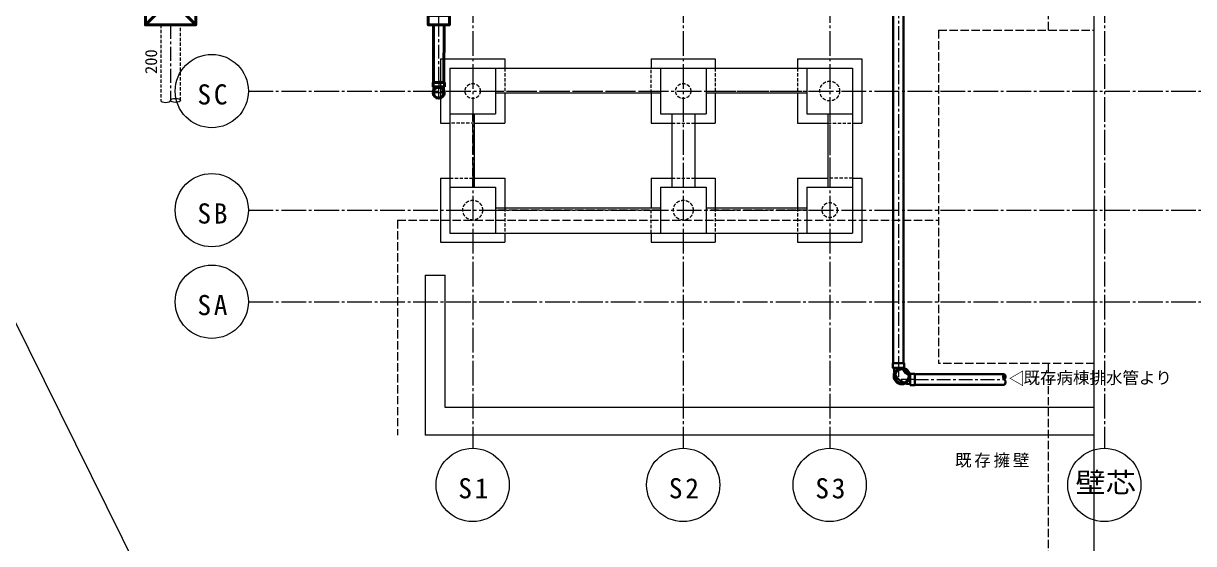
# Model space of a CAD drawing. Units: millimetres at full size. Extents: x -12803 to 120774, y -9413 to 101127.
# Drawn here: x 20602 to 33385, y -549 to 5130 of the extents above; entities that cross this region are included whole.
import ezdxf
from ezdxf.enums import TextEntityAlignment as Align

# ---------------------------------------------------------------- set-up
doc = ezdxf.new("R2010")
doc.units = ezdxf.units.MM
doc.header["$LTSCALE"] = 30
for name, pattern in [('CHAIN1', [8, 5, -1, 1, -1]), ('CHAIN2', [12, 9, -1, 1, -1]), ('DASHED1', [1.8, 1.2, -0.6]), ('DASHED3', [4, 3, -1])]:
    doc.linetypes.add(name, pattern=pattern)
for name, color, linetype, lineweight in [('0-1_1-2', 7, 'Continuous', 15), ('0-8_1-9', 7, 'Continuous', 15), ('0-9_1-1', 7, 'CHAIN2', 15), ('9-C_配管－排水１：塩ビ製小口径マス（ＶＰ）', 2, 'Continuous', 30), ('9-D_無題14', 5, 'Continuous', 40)]:
    doc.layers.add(name, color=color, linetype=linetype, lineweight=lineweight)
doc.styles.add('ＭＳ ゴシック', font='')
doc.styles.get('ＭＳ ゴシック').set_extended_font_data('MS Gothic')

msp = doc.modelspace()

# ---------------------------------------------------------------- linework, layer by layer
at = {"layer": '0-1_1-2'}
for p, q in [((25160, 4741.26), (25160, 4041.26)), ((25160, 4741.26), (25860, 4741.26)), ((25860, 4741.26), (25860, 4641.26)), ((27460, 4741.26), (28160, 4741.26)), ((27460, 4741.26), (27460, 4641.26)), ((28160, 4741.26), (28160, 4641.26)), ((29060, 4741.26), (29060, 4641.26)), ((25260, 4641.26), (25260, 2841.26)), ((25260, 4641.26), (29660, 4641.26)), ((25760, 4641.26), (25760, 4141.26)), ((27560, 4641.26), (27560, 4141.26)), ((28060, 4641.26), (28060, 4141.26)), ((29160, 4641.26), (29160, 4141.26)), ((29660, 4641.26), (29660, 2841.26)), ((25760, 4371.26), (27560, 4371.26)), ((25860, 4371.26), (25860, 4041.26)), ((27460, 4371.26), (27460, 4041.26)), ((28060, 4371.26), (29160, 4371.26)), ((28160, 4371.26), (28160, 4041.26)), ((29060, 4371.26), (29060, 4041.26)), ((25260, 4141.26), (25760, 4141.26)), ((25530, 3341.26), (25530, 4141.26)), ((27560, 4141.26), (28060, 4141.26)), ((27685, 4141.26), (27685, 3341.26)), ((27935, 4141.26), (27935, 3341.26)), ((29160, 4141.26), (29660, 4141.26)), ((29390, 4141.26), (29390, 3341.26)), ((25160, 4041.26), (25260, 4041.26)), ((25530, 4041.26), (25860, 4041.26)), ((27460, 4041.26), (27685, 4041.26)), ((27935, 4041.26), (28160, 4041.26)), ((29060, 4041.26), (29390, 4041.26)), ((29660, 4041.26), (29760, 4041.26)), ((25160, 3441.26), (25260, 3441.26)), ((25530, 3441.26), (25860, 3441.26)), ((25860, 3441.26), (25860, 3111.26)), ((27460, 3441.26), (27460, 3111.26)), ((27460, 3441.26), (27685, 3441.26)), ((27560, 3341.26), (28060, 3341.26)), ((27560, 3341.26), (27560, 2841.26)), ((27935, 3441.26), (28160, 3441.26)), ((28060, 3341.26), (28060, 2841.26)), ((28160, 3441.26), (28160, 3111.26)), ((29060, 3441.26), (29390, 3441.26)), ((29060, 3441.26), (29060, 3111.26)), ((29160, 3341.26), (29160, 2841.26)), ((29160, 3341.26), (29660, 3341.26)), ((29660, 3441.26), (29760, 3441.26)), ((29760, 3441.26), (29760, 2741.26)), ((27560, 3111.26), (25760, 3111.26)), ((29160, 3111.26), (28060, 3111.26)), ((25260, 2841.26), (29660, 2841.26)), ((25860, 2841.26), (25860, 2741.26)), ((27460, 2841.26), (27460, 2741.26)), ((28160, 2841.26), (28160, 2741.26)), ((29060, 2841.26), (29060, 2741.26)), ((27460, 2741.26), (28160, 2741.26)), ((29060, 2741.26), (29760, 2741.26))]:
    msp.add_line(p, q, dxfattribs=at)
at = {"layer": '0-1_1-2', "linetype": 'DASHED1'}
for p, q in [((25860, 4641.26), (25860, 4371.26)), ((27460, 4371.26), (27460, 4641.26)), ((28160, 4641.26), (28160, 4371.26)), ((29060, 4641.26), (29060, 4371.26)), ((25530, 4041.26), (25260, 4041.26)), ((27685, 4041.26), (27935, 4041.26)), ((29390, 4041.26), (29660, 4041.26)), ((25260, 3441.26), (25530, 3441.26)), ((27685, 3441.26), (27935, 3441.26)), ((29660, 3441.26), (29390, 3441.26)), ((25860, 3111.26), (25860, 2841.26)), ((27460, 2841.26), (27460, 3111.26)), ((28160, 3111.26), (28160, 2841.26)), ((29060, 3111.26), (29060, 2841.26))]:
    msp.add_line(p, q, dxfattribs=at)
at = {"layer": '0-1_1-2', "linetype": 'DASHED3'}
for p, q in [((25760, 4391.26), (27560, 4391.26)), ((28060, 4391.26), (29160, 4391.26)), ((25510, 3341.26), (25510, 4141.26)), ((29410, 4141.26), (29410, 3341.26)), ((27560, 3091.26), (25760, 3091.26)), ((29160, 3091.26), (28060, 3091.26))]:
    msp.add_line(p, q, dxfattribs=at)
at = {"layer": '0-1_1-2'}
for points in [[(29060, 4741.26), (29760, 4741.26), (29760, 4041.26)], [(25160, 3441.26), (25160, 2741.26), (25860, 2741.26)], [(25260, 3341.26), (25760, 3341.26), (25760, 2841.26)]]:
    msp.add_lwpolyline(points, dxfattribs=at)
at = {"layer": '0-1_1-2', "linetype": 'DASHED1'}
for centre, radius in [((29410, 4391.26), 108.15), ((25510, 4391.26), 82.6), ((27810, 4391.26), 82.6), ((25510, 3091.26), 108.15), ((27810, 3091.26), 108.15), ((29410, 3091.26), 82.6)]:
    msp.add_circle(centre, radius, dxfattribs=at)
at = {"layer": '0-8_1-9', "linetype": 'DASHED3'}
for p, q in [((31800, 5056.26), (31800, 10311.26)), ((30600, 5056.26), (30600, 1416.26)), ((30600, 5056.26), (32300, 5056.26)), ((24690, 2981.26), (24690, 636.26)), ((24690, 2981.26), (30600, 2981.26)), ((32300, 1416.26), (30600, 1416.26)), ((31800, -3958.74), (31800, 1416.26))]:
    msp.add_line(p, q, dxfattribs=at)
at = {"layer": '0-8_1-9'}
for p, q in [((18939, 5036.26), (22938, -3018.74)), ((24990, 2381.26), (24990, 636.26)), ((24990, 2381.26), (25210, 2381.26)), ((25210, 936.26), (25210, 2381.26)), ((32300, 936.26), (25210, 936.26)), ((32300, 636.26), (24990, 636.26))]:
    msp.add_line(p, q, dxfattribs=at)
msp.add_lwpolyline([(32300, -3558.74), (32300, 9711.26), (35310, 9711.26), (35310, 10441.26), (35510, 10441.26), (35510, 10041.26), (35710, 10041.26), (35710, 10441.26), (35910, 10441.26), (35910, 10041.26), (37742.09, 10041.26)], dxfattribs=at)
at = {"layer": '0-9_1-1'}
for p, q in [((25510, 14046.26), (25510, 491.26)), ((27810, 14046.26), (27810, 491.26)), ((29410, 14046.26), (29410, 491.26)), ((32410, 14046.26), (32410, 491.26)), ((23060, 4391.26), (39710, 4391.26)), ((23060, 3091.26), (39710, 3091.26)), ((23060, 2091.26), (39710, 2091.26))]:
    msp.add_line(p, q, dxfattribs=at)
at = {"layer": '0-9_1-1', "linetype": 'Continuous'}
for centre in [(22660, 4391.26), (22660, 3091.26), (22660, 2091.26), (25510, 91.26), (27810, 91.26), (29410, 91.26), (32410, 91.26)]:
    msp.add_circle(centre, 400, dxfattribs=at)
at = {"layer": '9-C_配管－排水１：塩ビ製小口径マス（ＶＰ）'}
for p, q in [((30103.86, 9658.03), (30103.86, 1420.8)), ((30217.86, 1420.8), (30217.86, 9658.03)), ((31317.54, 1299.8), (30338.86, 1299.8)), ((30338.86, 1185.8), (31317.54, 1185.8))]:
    msp.add_line(p, q, dxfattribs=at)
at = {"layer": '9-C_配管－排水１：塩ビ製小口径マス（ＶＰ）', "color": 7, "linetype": 'CHAIN1', "lineweight": 15}
for p, q in [((30160.86, 9658.03), (30160.86, 1420.8)), ((30160.86, 1420.8), (30160.86, 1242.8)), ((30338.86, 1242.8), (30160.86, 1242.8)), ((30338.86, 1242.8), (31317.54, 1242.8))]:
    msp.add_line(p, q, dxfattribs=at)
at = {"layer": '9-C_配管－排水１：塩ビ製小口径マス（ＶＰ）'}
for points in [[(30222.86, 1370.8), (30222.86, 1420.8), (30098.86, 1420.8), (30098.86, 1370.8)], [(30288.86, 1180.8), (30338.86, 1180.8), (30338.86, 1304.8), (30288.86, 1304.8)]]:
    msp.add_lwpolyline(points, close=True, dxfattribs=at)
for radius in [89, 75]:
    msp.add_circle((30197.86, 1279.8), radius, dxfattribs=at)
for radius in [178, 78]:
    msp.add_arc((30288.86, 1370.8), radius, 180, 270, dxfattribs=at)
msp.add_ellipse((31317.54, 1271.3), major_axis=(0, 28.5), ratio=0.4, dxfattribs=at)
msp.add_ellipse((31317.54, 1214.3), major_axis=(0, -28.5), ratio=0.4, start_param=6.28318531, end_param=9.42477796, dxfattribs=at)
at = {"layer": '9-D_無題14'}
for p, q in [((21935.21, 5662.57), (22485.21, 5112.57)), ((22485.21, 5662.57), (21935.21, 5112.57)), ((25083.77, 5112.88), (25081.65, 4506.37)), ((25195.65, 4505.97), (25197.77, 5112.48)), ((25200.65, 4486.13), (25076.65, 4486.13)), ((25076.65, 4486.13), (25076.65, 4436.13)), ((25081.65, 4506.17), (25081.65, 4486.13)), ((25195.65, 4486.13), (25195.65, 4506.17)), ((25200.65, 4486.13), (25200.65, 4436.13)), ((25085.65, 4436.13), (25085.65, 4406.3)), ((25191.65, 4436.13), (25191.65, 4406.3))]:
    msp.add_line(p, q, dxfattribs=at)
at = {"layer": '9-D_無題14', "color": 7, "linetype": 'CHAIN1', "lineweight": 15}
for p, q in [((25140.77, 5112.57), (25140.77, 5387.57)), ((22210.21, 5112.57), (22210.21, 4289.54)), ((25138.65, 4506.17), (25140.77, 5112.68)), ((25138.65, 4506.17), (25138.65, 4486.13)), ((25138.65, 4486.13), (25138.65, 4431.13)), ((25070.25, 4374.13), (25207.05, 4374.13)), ((25138.65, 4305.73), (25138.65, 4442.53))]:
    msp.add_line(p, q, dxfattribs=at)
at = {"layer": '9-D_無題14', "color": 7, "linetype": 'DASHED1', "lineweight": 15}
for p, q in [((22102.21, 5112.57), (22102.21, 4289.54)), ((22318.21, 4289.54), (22318.21, 5112.57))]:
    msp.add_line(p, q, dxfattribs=at)
at = {"layer": '9-D_無題14'}
for points in [[(22485.21, 5662.57), (21935.21, 5662.57), (21935.21, 5112.57), (22485.21, 5112.57)], [(25024.77, 5217.57), (25024.77, 5112.57), (25256.77, 5112.57), (25256.77, 5217.57)]]:
    msp.add_lwpolyline(points, close=True, dxfattribs=at)
msp.add_lwpolyline([(25076.65, 4436.13), (25138.65, 4436.13), (25200.65, 4436.13)], dxfattribs=at)
msp.add_circle((25138.65, 4374.13), 57, dxfattribs=at)
for start, end in [(90, 180), (180, 0), (0, 90)]:
    msp.add_arc((25138.65, 4374.13), 62, start, end, dxfattribs=at)
at = {"layer": '9-D_無題14', "color": 7, "lineweight": 15}
msp.add_ellipse((22156.21, 4289.54), major_axis=(-54, 0), ratio=0.4, start_param=6.28318531, end_param=9.42477796, dxfattribs=at)
msp.add_ellipse((22264.21, 4289.54), major_axis=(54, 0), ratio=0.4, dxfattribs=at)

# ---------------------------------------------------------------- texts
at = {"layer": '0-8_1-9', "insert": (30779.04, 279.61), "char_height": 132, "attachment_point": 7, "style": 'ＭＳ ゴシック'}
msp.add_mtext('\\T1.17;既存擁壁', dxfattribs=at)
at = {"layer": '0-9_1-1', "style": 'ＭＳ ゴシック', "width": 1.1}
msp.add_text('壁芯', height=219.9, dxfattribs=at).set_placement((32095, -58.74), align=Align.BOTTOM_LEFT)
at = {"layer": '0-9_1-1', "char_height": 219.9, "attachment_point": 7, "style": 'ＭＳ ゴシック'}
for s, insert in [('\\T1.2;SC', (22502.5, 4241.26)), ('\\T1.2;SB', (22502.5, 2941.26)), ('\\T1.2;SA', (22502.5, 1941.26)), ('\\T1.2;S1', (25352.5, -58.74)), ('\\T1.2;S2', (27652.5, -58.74)), ('\\T1.2;S3', (29252.5, -58.74))]:
    msp.add_mtext(s, dxfattribs=dict(at, insert=insert))
at = {"layer": '9-C_配管－排水１：塩ビ製小口径マス（ＶＰ）', "style": 'ＭＳ ゴシック'}
msp.add_text('◁', height=132, dxfattribs=at).set_placement((31362.05, 1147.94), align=Align.BOTTOM_LEFT)
at = {"layer": '9-C_配管－排水１：塩ビ製小口径マス（ＶＰ）', "color": 7, "style": 'ＭＳ ゴシック'}
msp.add_text('既存病棟排水管より', height=132, dxfattribs=at).set_placement((31527.13, 1155.33), align=Align.BOTTOM_LEFT)
at = {"layer": '9-D_無題14', "color": 7, "style": 'ＭＳ ゴシック'}
msp.add_text('200', height=132, rotation=90, dxfattribs=at).set_placement((22102.21, 4577.68), align=Align.BOTTOM_LEFT)

doc.saveas('drawing.dxf')
